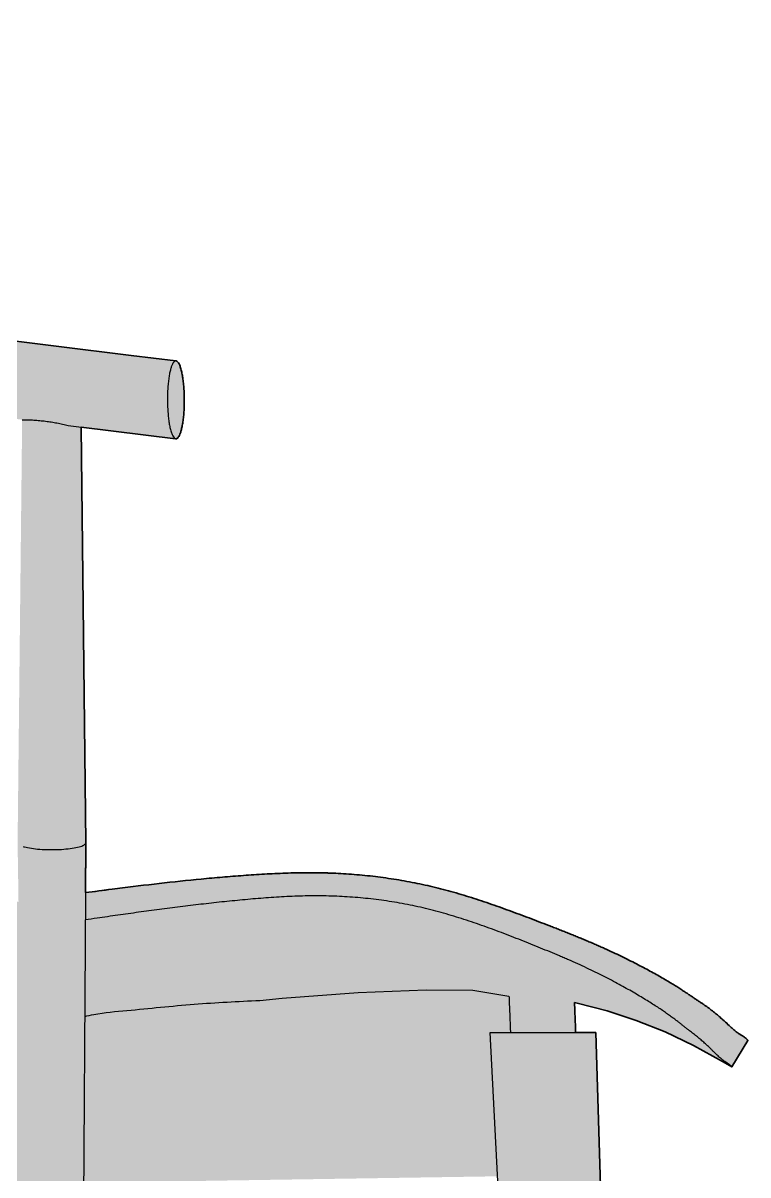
# Model space of a CAD drawing. Header units: millimetres. Extents: x 0 to 1796, y -1115 to 742.
# Drawn here: x 1483.2 to 1716.6, y 371 to 742.1 of the extents above; entities that cross this region are included whole.
import ezdxf

# ---------------------------------------------------------------- set-up
doc = ezdxf.new("R2010")
doc.units = ezdxf.units.MM
doc.layers.add('Blocks', color=7, linetype='Continuous')
doc.layers.add('Blocks$Fill', color=7, linetype='Continuous', true_color=0xffffff)
doc.layers.add('Blocks$Inner', color=7, linetype='Continuous', lineweight=25, true_color=0x007f00)
doc.layers.add('Blocks$Outline', color=7, linetype='Continuous', lineweight=35, true_color=0xff3f3f)

# ---------------------------------------------------------------- blocks, each defined once
blk = doc.blocks.new('N01 Dining Chair Side')
at = {"layer": 'Blocks$Fill'}
h = blk.add_hatch(color=256, dxfattribs=at)
h.paths.add_polyline_path([(572.11, -0.13), (572.11, -0.13), (559.46, 416.9), (559.4, 416.9), (559.05, 416.9), (558.39, 416.9), (557.43, 416.9), (556.2, 416.9), (554.71, 416.9), (552.99, 416.9), (552.96, 416.9), (552.57, 426.54), (553.45, 426.38), (563.1, 423.87), (572.48, 420.78), (581.72, 417.07), (590.94, 412.69), (600.23, 407.58), (603.22, 405.79), (608.43, 414.33), (608.42, 414.34), (608.42, 414.34), (608.42, 414.34), (608.42, 414.34), (608.42, 414.34), (608.41, 414.34), (608.41, 414.35), (608.41, 414.35), (608.4, 414.35), (608.4, 414.36), (608.39, 414.37), (608.29, 414.49), (608.26, 414.54), (608.23, 414.56), (608.19, 414.61), (608.13, 414.67), (608.06, 414.74), (607.99, 414.81), (607.9, 414.88), (607.8, 414.96), (607.69, 415.05), (607.57, 415.14), (607.44, 415.24), (607.29, 415.34), (605.82, 416.29), (605.38, 416.6), (604.92, 416.93), (604.44, 417.31), (603.91, 417.74), (603.34, 418.24), (600.25, 421.08), (599.18, 422.03), (597.97, 423.05), (596.62, 424.12), (595.89, 424.67), (594.37, 425.76), (586.78, 430.83), (584.04, 432.56), (580.74, 434.51), (574.76, 437.81), (570.12, 440.21), (564.99, 442.7), (557.98, 445.83), (545.86, 450.75), (528.37, 457.32), (521.86, 459.55), (515.3, 461.59), (511.98, 462.52), (508.66, 463.39), (505.32, 464.19), (501.96, 464.92), (498.6, 465.58), (495.22, 466.16), (491.85, 466.67), (491.85, 466.67), (491.85, 466.67), (491.84, 466.67), (491.84, 466.67), (491.84, 466.67), (491.84, 466.67), (491.84, 466.67), (491.84, 466.67), (491.84, 466.67), (488.46, 467.11), (488.46, 467.11), (488.46, 467.11), (488.46, 467.11), (488.46, 467.11), (488.46, 467.11), (488.46, 467.11), (488.46, 467.11), (488.46, 467.11), (488.46, 467.11), (488.46, 467.11), (485.06, 467.48), (481.66, 467.79), (481.66, 467.79), (481.66, 467.79), (481.66, 467.79), (481.66, 467.79), (481.66, 467.79), (481.66, 467.79), (481.66, 467.79), (481.66, 467.79), (481.66, 467.79), (481.66, 467.79), (481.66, 467.79), (481.66, 467.79), (481.66, 467.79), (481.66, 467.79), (481.66, 467.79), (481.66, 467.79), (481.66, 467.79), (481.66, 467.79), (481.66, 467.79), (481.66, 467.79), (481.66, 467.79), (481.66, 467.79), (481.66, 467.79), (481.66, 467.79), (481.66, 467.79), (481.66, 467.79), (481.66, 467.79), (481.66, 467.79), (481.66, 467.79), (481.66, 467.79), (481.66, 467.79), (481.66, 467.79), (481.65, 467.79), (478.24, 468.03), (474.83, 468.21), (474.83, 468.21), (474.83, 468.21), (474.82, 468.21), (474.82, 468.21), (471.43, 468.32), (471.43, 468.32), (471.43, 468.32), (471.42, 468.32), (471.42, 468.32), (468.03, 468.36), (461.23, 468.28), (454.44, 468), (440.89, 467.07), (420.59, 465.08), (403.7, 463.05), (403.7, 463.05), (403.7, 463.05), (403.7, 463.05), (395.14, 461.94), (395.24, 477.99), (395.24, 478.01), (395.24, 478.02), (393.78, 611.95), (424.16, 608.17), (424.17, 608.17), (424.2, 608.17), (424.22, 608.17), (424.23, 608.17), (424.24, 608.17), (424.25, 608.16), (424.26, 608.16), (424.27, 608.16), (424.28, 608.16), (424.29, 608.17), (424.3, 608.17), (424.31, 608.17), (424.32, 608.17), (424.34, 608.17), (424.36, 608.17), (424.38, 608.18), (424.41, 608.18), (424.43, 608.19), (424.45, 608.19), (424.47, 608.2), (424.49, 608.21), (424.51, 608.21), (424.53, 608.22), (424.55, 608.23), (424.57, 608.24), (424.59, 608.25), (424.61, 608.27), (424.63, 608.28), (424.65, 608.29), (424.67, 608.31), (424.7, 608.32), (424.72, 608.34), (424.74, 608.35), (424.76, 608.37), (424.78, 608.39), (424.8, 608.41), (424.82, 608.43), (424.84, 608.45), (424.86, 608.47), (424.88, 608.49), (424.91, 608.52), (424.93, 608.54), (424.97, 608.6), (425.02, 608.65), (425.06, 608.71), (425.11, 608.78), (425.15, 608.85), (425.19, 608.92), (425.24, 608.99), (425.28, 609.07), (425.32, 609.16), (425.37, 609.24), (425.41, 609.33), (425.45, 609.43), (425.54, 609.63), (425.62, 609.84), (425.7, 610.07), (425.78, 610.32), (425.86, 610.58), (425.94, 610.85), (426.02, 611.14), (426.17, 611.77), (426.3, 612.46), (426.43, 613.21), (426.55, 614.03), (426.66, 614.9), (426.75, 615.83), (426.83, 616.8), (426.89, 617.81), (426.93, 618.86), (426.95, 619.92), (426.95, 620.99), (426.93, 622.06), (426.9, 623.11), (426.84, 624.13), (426.77, 625.11), (426.68, 626.05), (426.58, 626.94), (426.47, 627.77), (426.34, 628.55), (426.2, 629.26), (426.06, 629.92), (425.97, 630.3), (425.87, 630.66), (425.77, 630.99), (425.67, 631.3), (425.57, 631.59), (425.52, 631.72), (425.46, 631.85), (425.41, 631.97), (425.36, 632.09), (425.3, 632.2), (425.25, 632.31), (425.2, 632.41), (425.14, 632.51), (425.09, 632.6), (425.03, 632.68), (425, 632.72), (424.98, 632.76), (424.95, 632.8), (424.92, 632.83), (424.89, 632.87), (424.86, 632.9), (424.84, 632.93), (424.81, 632.96), (424.78, 632.99), (424.75, 633.02), (424.72, 633.04), (424.7, 633.07), (424.67, 633.09), (424.64, 633.11), (424.61, 633.13), (424.58, 633.15), (424.57, 633.16), (424.55, 633.17), (424.54, 633.18), (424.53, 633.19), (424.51, 633.19), (424.5, 633.2), (424.48, 633.21), (424.47, 633.21), (424.46, 633.22), (424.44, 633.23), (424.43, 633.23), (424.41, 633.24), (424.4, 633.24), (424.38, 633.25), (424.37, 633.25), (424.36, 633.26), (424.34, 633.26), (424.33, 633.26), (424.32, 633.26), (424.31, 633.27), (424.3, 633.27), (424.29, 633.27), (424.27, 633.27), (424.26, 633.27), (409.8, 634.98), (361.41, 641.04), (276.03, 651.76), (218.09, 658.63), (220.29, 671.11), (225.19, 700.24), (225.35, 701.37), (225.41, 701.94), (225.46, 702.51), (225.49, 703.07), (225.51, 703.64), (225.52, 704.2), (225.52, 704.76), (225.5, 705.34), (225.47, 705.91), (225.42, 706.48), (225.36, 707.04), (225.29, 707.6), (225.21, 708.16), (225.11, 708.72), (225, 709.28), (224.87, 709.85), (224.73, 710.42), (224.57, 710.99), (224.4, 711.54), (224.22, 712.09), (224.02, 712.63), (223.81, 713.17), (223.59, 713.69), (223.36, 714.21), (223.11, 714.72), (222.86, 715.22), (222.59, 715.71), (222.3, 716.2), (222.01, 716.67), (221.71, 717.13), (221.39, 717.58), (221, 718.11), (220.59, 718.61), (220.17, 719.1), (219.96, 719.34), (219.74, 719.57), (219.52, 719.8), (219.3, 720.02), (219.07, 720.24), (218.84, 720.45), (218.61, 720.65), (218.38, 720.86), (218.14, 721.05), (217.91, 721.24), (217.67, 721.42), (217.42, 721.6), (217.18, 721.78), (216.93, 721.94), (216.68, 722.11), (216.43, 722.26), (216.18, 722.42), (215.92, 722.56), (215.66, 722.7), (215.41, 722.83), (215.15, 722.96), (214.88, 723.09), (214.62, 723.2), (214.35, 723.31), (214.09, 723.42), (213.82, 723.52), (213.57, 723.6), (213.31, 723.69), (213.06, 723.76), (212.8, 723.83), (212.55, 723.9), (212.29, 723.96), (212.04, 724.01), (211.78, 724.06), (165.67, 731.17), (159.62, 732.14), (153.74, 733.08), (148.03, 734), (142.53, 734.88), (137.25, 735.72), (132.23, 736.51), (127.46, 737.25), (122.96, 737.92), (118.74, 738.53), (114.84, 739.07), (111.28, 739.55), (108.06, 740), (105.19, 740.42), (102.68, 740.8), (100.52, 741.14), (98.72, 741.43), (97.26, 741.67), (96.13, 741.86), (95.34, 742), (94.88, 742.08), (94.77, 742.1), (94.74, 742.11), (94.73, 742.11), (94.73, 742.11), (86.88, 740.55), (151.99, 510.04), (151.99, 510.04), (151.99, 510.04), (151.99, 510.04), (151.99, 510.04), (151.99, 510.04), (151.99, 510.04), (151.99, 510.04), (151.99, 510.04), (151.99, 510.04), (151.99, 510.04), (151.99, 510.04), (151.99, 510.04), (151.99, 510.04), (151.99, 510.04), (151.99, 510.04), (151.99, 510.04), (151.99, 510.04), (151.99, 510.04), (151.99, 510.04), (151.99, 510.04), (151.99, 510.04), (151.99, 510.04), (151.99, 510.04), (151.99, 510.04), (151.99, 510.04), (151.99, 510.04), (151.99, 510.04), (151.99, 510.04), (151.99, 510.04), (151.99, 510.04), (151.99, 510.04), (151.99, 510.04), (151.99, 510.04), (151.99, 510.04), (151.99, 510.04), (151.99, 510.04), (151.99, 510.04), (151.99, 510.04), (151.99, 510.04), (151.99, 510.04), (151.99, 510.04), (151.99, 510.04), (151.99, 510.04), (151.99, 510.04), (151.99, 510.04), (151.99, 510.04), (151.99, 510.04), (151.99, 510.04), (151.99, 510.04), (151.99, 510.04), (151.99, 510.04), (151.99, 510.04), (151.99, 510.04), (151.99, 510.04), (151.99, 510.04), (151.99, 510.04), (151.99, 510.04), (151.99, 510.04), (151.99, 510.04), (151.99, 510.04), (151.99, 510.04), (151.99, 510.04), (151.99, 510.04), (151.99, 510.04), (151.99, 510.05), (151.99, 510.05), (159.78, 511.88), (159.78, 511.88), (159.78, 511.88), (159.78, 511.88), (159.78, 511.88), (159.78, 511.88), (159.78, 511.88), (159.78, 511.88), (159.78, 511.88), (159.78, 511.88), (159.78, 511.88), (159.78, 511.88), (159.78, 511.88), (159.78, 511.88), (159.78, 511.88), (159.78, 511.88), (159.78, 511.88), (159.78, 511.88), (159.78, 511.88), (159.78, 511.88), (159.78, 511.88), (159.78, 511.88), (159.78, 511.88), (159.78, 511.88), (159.78, 511.88), (159.78, 511.88), (159.78, 511.88), (159.78, 511.88), (159.78, 511.88), (159.78, 511.88), (159.78, 511.88), (159.78, 511.88), (159.78, 511.88), (159.78, 511.88), (159.78, 511.88), (159.78, 511.88), (159.78, 511.88), (159.78, 511.88), (159.78, 511.88), (159.78, 511.88), (159.79, 511.89), (159.82, 511.92), (159.85, 511.94), (159.88, 511.96), (159.96, 512.02), (162.16, 513.47), (163.43, 514.35), (164.14, 514.87), (164.89, 515.45), (165.68, 516.09), (166.5, 516.8), (170.2, 520.17), (176.57, 525.5), (178.17, 526.92), (179.9, 528.53), (181.79, 530.39), (183.84, 532.51), (186.07, 534.95), (188.5, 537.73), (191.15, 540.95), (170.59, 447.89), (165.47, 421.14), (150.86, 416.58), (148.2, 415.65), (144.53, 414.23), (143.86, 413.98), (143.54, 413.88), (143.23, 413.78), (142.94, 413.7), (142.67, 413.63), (142.41, 413.57), (142.17, 413.52), (141.95, 413.47), (141.75, 413.44), (141.57, 413.41), (141.4, 413.39), (141.26, 413.38), (141.14, 413.37), (141.04, 413.36), (140.97, 413.36), (140.93, 413.36), (140.91, 413.36), (140.9, 413.36), (140.89, 413.36), (140.88, 413.37), (140.86, 413.37), (142.83, 403.57), (142.83, 403.57), (142.83, 403.57), (142.83, 403.57), (142.83, 403.57), (142.83, 403.57), (142.83, 403.57), (142.83, 403.57), (142.83, 403.57), (142.83, 403.57), (142.83, 403.57), (142.83, 403.57), (142.83, 403.57), (142.83, 403.57), (142.83, 403.57), (142.83, 403.57), (142.83, 403.57), (142.83, 403.57), (142.83, 403.57), (142.83, 403.57), (142.83, 403.57), (142.83, 403.57), (142.83, 403.57), (142.83, 403.57), (142.83, 403.57), (142.83, 403.57), (142.83, 403.57), (142.83, 403.57), (142.83, 403.57), (142.83, 403.57), (142.83, 403.57), (142.83, 403.57), (142.84, 403.57), (142.84, 403.57), (142.84, 403.56), (142.84, 403.56), (142.84, 403.56), (142.84, 403.56), (142.84, 403.56), (142.85, 403.56), (142.85, 403.56), (142.86, 403.56), (142.87, 403.56), (142.89, 403.56), (142.91, 403.56), (142.93, 403.56), (142.97, 403.56), (143.01, 403.56), (143.1, 403.56), (143.21, 403.57), (143.34, 403.58), (143.49, 403.6), (143.66, 403.63), (143.86, 403.66), (144.16, 403.72), (148.15, 404.47), (151.99, 405.15), (155.63, 405.76), (162.58, 406.81), (162.74, 406.83), (148.41, 331.91), (89.24, -0.13), (114.24, -0.13), (176.71, 306.35), (531.05, 306.35), (546.59, -0.14), (557.12, -0.13), (559.11, -0.13), (561.11, -0.13), (563.07, -0.13), (564.93, -0.13), (566.66, -0.13), (568.2, -0.13), (569.53, -0.13), (570.61, -0.13), (571.41, -0.13), (571.91, -0.13)], flags=0)
h.paths.add_polyline_path([(394.54, 368.48), (527.8, 370.55), (529.89, 329.35), (394.28, 329.35)], flags=0)
h.paths.add_polyline_path([(374.93, 368.17), (375.51, 329.35), (181.4, 329.35), (181.92, 331.91), (188.3, 365.26)], flags=0)
h.paths.add_polyline_path([(373.28, 478.03), (373.28, 478.03), (373.28, 478.03), (373.28, 478.02), (373.28, 477.99), (373.57, 459.05), (258.88, 444.16), (238.91, 440.78), (225.74, 438.18), (212.75, 435.29), (201.13, 432.34), (204.1, 447.89), (236.42, 631.59), (270.79, 627.24), (374.74, 614.32)], flags=0)
at = {"layer": 'Blocks$Inner'}
blk.add_line((603.22, 405.79), (608.43, 414.33), dxfattribs=at)
for points in [[(424.26, 633.27), (409.8, 634.98), (361.41, 641.04), (276.03, 651.76), (212.64, 659.27), (198.45, 660.7)], [(389.57, 612.47), (424.18, 608.17)], [(393.78, 611.95), (395.24, 478.02)], [(395.24, 478.01), (394.28, 329.35), (529.89, 329.35), (525.45, 416.9)], [(451.27, 427.23), (458.47, 427.93), (482.96, 429.74), (504.82, 430.62), (519.84, 430.49), (531.47, 428.6)], [(552.57, 426.54), (553.45, 426.38), (563.1, 423.87), (572.48, 420.78), (581.72, 417.07), (590.94, 412.69), (600.23, 407.58), (603.23, 405.79)], [(542.2, 416.9), (544.52, 416.9), (546.79, 416.9), (548.99, 416.9), (551.07, 416.9), (552.99, 416.9), (554.71, 416.9), (556.2, 416.9), (557.43, 416.9), (558.39, 416.9), (559.05, 416.9), (559.4, 416.9), (559.46, 416.9), (572.11, -0.13)]]:
    blk.add_lwpolyline(points, dxfattribs=at)
for points, knots in [([(426.06, 629.92), (425.94, 630.44), (425.74, 631.13), (425.46, 631.87), (425.04, 632.78), (424.42, 633.43), (423.63, 633.15), (423.04, 632.17), (422.6, 630.9), (422.3, 629.71), (422.03, 628.26), (421.8, 626.58), (421.63, 624.66), (421.55, 622.94), (421.52, 621.52), (421.51, 620.44), (421.53, 619.38), (421.58, 617.97), (421.69, 616.29), (421.85, 614.76), (422, 613.65), (422.17, 612.62), (422.31, 611.93), (422.41, 611.52)], [0, 0, 0, 0, 0.059524, 0.089286, 0.119048, 0.238095, 0.333333, 0.428571, 0.47619, 0.52381, 0.571429, 0.619048, 0.666667, 0.714286, 0.738095, 0.761905, 0.785714, 0.809524, 0.857143, 0.904762, 0.928571, 0.952381, 1, 1, 1, 1]), ([(422.41, 611.52), (422.53, 610.99), (422.73, 610.3), (423.01, 609.57), (423.43, 608.65), (424.05, 608.01), (424.84, 608.29), (425.43, 609.27), (425.87, 610.54), (426.17, 611.73), (426.44, 613.17), (426.67, 614.86), (426.84, 616.77), (426.92, 618.5), (426.95, 619.92), (426.96, 620.99), (426.94, 622.06), (426.89, 623.46), (426.78, 625.14), (426.62, 626.67), (426.47, 627.78), (426.3, 628.82), (426.16, 629.5), (426.06, 629.92)], [-1, -1, -1, -1, -0.940476, -0.910714, -0.880952, -0.761905, -0.666667, -0.571429, -0.52381, -0.47619, -0.428571, -0.380952, -0.333333, -0.285714, -0.261905, -0.238095, -0.214286, -0.190476, -0.142857, -0.095238, -0.071429, -0.047619, 0, 0, 0, 0]), ([(375.04, 476.81), (375.18, 476.77), (375.93, 476.55), (377.61, 476.21), (380.39, 475.91), (382.46, 475.81), (383.5, 475.8)], [0.7045458, 0.7045458, 0.7045458, 0.7045458, 0.7272727, 0.8181818, 0.9090909, 1, 1, 1, 1]), ([(383.5, 475.8), (384.55, 475.79), (386.66, 475.82), (389.62, 476.05), (392.16, 476.43), (394.07, 476.95), (395.06, 477.5), (395.25, 477.87), (395.24, 478.02)], [1, 1, 1, 1, 1.0909091, 1.1818182, 1.2727273, 1.3636364, 1.4545455, 1.5227273, 1.5227273, 1.5227273, 1.5227273]), ([(608.43, 414.33), (608.42, 414.34), (608.42, 414.34), (608.41, 414.35), (608.41, 414.35), (608.4, 414.36), (608.4, 414.36), (608.39, 414.37), (608.39, 414.37), (608.38, 414.38), (608.37, 414.39), (608.37, 414.4), (608.36, 414.41), (608.36, 414.41), (608.35, 414.42), (608.34, 414.44), (608.33, 414.45), (608.31, 414.47), (608.29, 414.49), (608.28, 414.51), (608.26, 414.54), (608.23, 414.57), (608.19, 414.61), (608.11, 414.69), (607.99, 414.8), (607.81, 414.96), (607.5, 415.2), (606.8, 415.67), (605.7, 416.34), (604.46, 417.27), (603.38, 418.19), (602.05, 419.42), (600.63, 420.75), (599.21, 422.01), (597.99, 423.04), (596.64, 424.12), (595.41, 425.04), (594.37, 425.76), (593.57, 426.31), (592.76, 426.86), (592.05, 427.34), (591.46, 427.73), (591.02, 428.03), (590.56, 428.34), (590.08, 428.66), (589.58, 428.99), (589.07, 429.33), (588.54, 429.69), (587.98, 430.05), (587.4, 430.44), (586.79, 430.83), (586.15, 431.24), (585.48, 431.66), (584.78, 432.1), (583.8, 432.71), (582.49, 433.5), (580.76, 434.51), (578.28, 435.91), (574.84, 437.79), (570.97, 439.8), (567.63, 441.45), (565.01, 442.7), (562.73, 443.74), (560.85, 444.58), (559.43, 445.21), (557.98, 445.83), (556.51, 446.45), (555.03, 447.07), (553.53, 447.69), (552.02, 448.31), (550.49, 448.92), (548.95, 449.53), (547.41, 450.15), (545.86, 450.76), (543.77, 451.56), (541.15, 452.57), (537.98, 453.78), (533.73, 455.38), (528.38, 457.34), (521.87, 459.58), (515.31, 461.63), (508.66, 463.44), (501.97, 464.97), (496.35, 466), (491.84, 466.68), (488.46, 467.12), (485.07, 467.5), (481.67, 467.8), (478.24, 468.04), (474.81, 468.22), (471.42, 468.33), (468.03, 468.38), (464.63, 468.36), (460.09, 468.26), (454.44, 468.02), (447.66, 467.6), (440.89, 467.08), (431.86, 466.29), (420.59, 465.12), (407.59, 463.56), (399.11, 462.46), (395.13, 461.94)], [100.0169255, 100.0169255, 100.0169255, 100.0169255, 100.0189747, 100.0210238, 100.023073, 100.0240976, 100.0251222, 100.0261468, 100.0271714, 100.0292206, 100.0312697, 100.0322943, 100.0333189, 100.0343435, 100.0353681, 100.0374173, 100.0394665, 100.0415156, 100.0435648, 100.045614, 100.0476632, 100.0497124, 100.0538107, 100.0579091, 100.0661058, 100.0743025, 100.0824993, 100.0988927, 100.1316796, 100.148073, 100.1644665, 100.1808599, 100.1972534, 100.2054501, 100.2136468, 100.2218435, 100.2300402, 100.2341386, 100.238237, 100.2423353, 100.2464337, 100.2484829, 100.250532, 100.2525812, 100.2546304, 100.2566796, 100.2587288, 100.2607779, 100.2628271, 100.2648763, 100.2669255, 100.2689747, 100.2710238, 100.273073, 100.2751222, 100.2792206, 100.2833189, 100.2874173, 100.295614, 100.3038107, 100.3079091, 100.3120075, 100.3161058, 100.318155, 100.3202042, 100.3222534, 100.3243025, 100.3263517, 100.3284009, 100.3304501, 100.3324993, 100.3345484, 100.3365976, 100.3386468, 100.340696, 100.3447943, 100.3488927, 100.3529911, 100.3611878, 100.3693845, 100.3775812, 100.3857779, 100.3939747, 100.4021714, 100.4062697, 100.4103681, 100.4144665, 100.4185648, 100.4226632, 100.4267615, 100.4308599, 100.4349583, 100.4390566, 100.443155, 100.4513517, 100.4595484, 100.4677452, 100.4759419, 100.4923353, 100.5087288, 100.5232278, 100.5232278, 100.5232278, 100.5232278]), ([(603.23, 405.79), (603.23, 405.79), (603.22, 405.8), (603.21, 405.81), (603.2, 405.82), (603.2, 405.83), (603.19, 405.84), (603.18, 405.85), (603.18, 405.85), (603.17, 405.86), (603.17, 405.86), (603.16, 405.88), (603.15, 405.89), (603.13, 405.92), (603.11, 405.94), (603.1, 405.96), (603.08, 405.98), (603.06, 406), (603.04, 406.02), (603.02, 406.06), (602.98, 406.1), (602.92, 406.16), (602.84, 406.24), (602.71, 406.36), (602.51, 406.52), (602.27, 406.7), (601.99, 406.88), (601.58, 407.14), (601.11, 407.45), (600.59, 407.81), (600.06, 408.21), (599.34, 408.81), (598.47, 409.63), (597.63, 410.44), (596.93, 411.13), (596.14, 411.91), (595.23, 412.78), (594.2, 413.72), (593.25, 414.55), (592.45, 415.22), (591.83, 415.72), (591.2, 416.21), (590.55, 416.71), (589.91, 417.2), (589.36, 417.63), (588.91, 417.98), (588.57, 418.25), (588.22, 418.52), (587.86, 418.81), (587.48, 419.11), (587.09, 419.41), (586.68, 419.73), (586.25, 420.07), (585.8, 420.41), (585.18, 420.9), (584.5, 421.41), (583.76, 421.95), (582.98, 422.52), (581.93, 423.27), (580.52, 424.23), (578.47, 425.58), (575.56, 427.42), (571.54, 429.82), (567.78, 431.95), (564.52, 433.69), (561.96, 435.01), (559.28, 436.33), (556.52, 437.66), (553.66, 438.97), (551.22, 440.05), (549.25, 440.91), (547.24, 441.77), (544.71, 442.83), (541.65, 444.09), (538.53, 445.35), (535.4, 446.6), (531.2, 448.25), (525.9, 450.27), (519.45, 452.55), (512.92, 454.63), (506.31, 456.46), (500.76, 457.73), (496.29, 458.58), (492.92, 459.14), (489.55, 459.62), (486.18, 460.02), (482.81, 460.35), (479.43, 460.59), (476.03, 460.78), (472.62, 460.89), (469.25, 460.92), (465.88, 460.89), (462.5, 460.78), (458.01, 460.57), (452.41, 460.19), (445.7, 459.61), (439, 458.94), (432.31, 458.19), (425.61, 457.38), (418.92, 456.52), (412.24, 455.62), (405.56, 454.68), (399.84, 453.85), (396.35, 453.34), (395.08, 453.15)], [7.8630281, 7.8630281, 7.8630281, 7.8630281, 7.8660735, 7.8691223, 7.8706467, 7.8721711, 7.8752199, 7.8767443, 7.8782687, 7.8790309, 7.8797931, 7.8813175, 7.8843663, 7.8874151, 7.8894476, 7.8914802, 7.8935127, 7.8955452, 7.8975778, 7.8996103, 7.9036754, 7.9077404, 7.9118055, 7.9199356, 7.9280658, 7.9361959, 7.944326, 7.9524562, 7.9687164, 7.9768466, 7.9849767, 8.001237, 8.0174973, 8.0256274, 8.0337575, 8.0418877, 8.0500178, 8.058148, 8.0662781, 8.0703432, 8.0744082, 8.0784733, 8.0825384, 8.0866034, 8.0906685, 8.092701, 8.0947336, 8.0967661, 8.0987986, 8.1008312, 8.1028637, 8.1048962, 8.1069288, 8.1089613, 8.1109938, 8.1150589, 8.1170914, 8.119124, 8.123189, 8.1272541, 8.1313192, 8.1394493, 8.1475795, 8.1557096, 8.1597747, 8.1638397, 8.1679048, 8.1719699, 8.1760349, 8.1801, 8.1821325, 8.1841651, 8.1882301, 8.1922952, 8.1963603, 8.2004253, 8.2044904, 8.2126205, 8.2207507, 8.2288808, 8.237011, 8.2451411, 8.2492062, 8.2532712, 8.2573363, 8.2614014, 8.2654664, 8.2695315, 8.2735966, 8.2776616, 8.2817267, 8.2857918, 8.2898568, 8.2939219, 8.3020521, 8.3101822, 8.3183123, 8.3264425, 8.3345726, 8.3427027, 8.3508329, 8.358963, 8.3670931, 8.3717156, 8.3717156, 8.3717156, 8.3717156]), ([(394.88, 422.09), (395.86, 422.3), (400.33, 423.27), (412.15, 424.26), (429.91, 426.2), (444.22, 426.89), (451.27, 427.23)], [-566.53551, -566.53551, -566.53551, -566.53551, -536.42162, -429.503681, -211.624658, 0, 0, 0, 0]), ([(531.47, 428.6), (531.49, 428.24), (531.55, 426.81), (531.69, 423.35), (531.83, 419.78), (531.92, 417.49), (531.95, 416.88)], [5, 5, 5, 5, 5.0257971, 5.1027202, 5.2565663, 5.3156624, 5.3156624, 5.3156624, 5.3156624]), ([(552.97, 416.88), (552.96, 416.98), (552.92, 418.04), (552.83, 420.22), (552.71, 423.24), (552.63, 425.19), (552.57, 426.54)], [0.6053764, 0.6053764, 0.6053764, 0.6053764, 0.6153846, 0.7115385, 0.8076923, 0.8630281, 0.8630281, 0.8630281, 0.8630281]), ([(525.45, 416.9), (525.43, 416.9), (525.67, 416.9), (527.05, 416.9), (529.69, 416.9), (532.69, 416.9), (535.42, 416.9), (537.6, 416.9), (539.88, 416.9), (541.42, 416.9), (542.2, 416.9)], [-0.5, -0.5, -0.5, -0.5, -0.4347826, -0.3478261, -0.2608696, -0.173913, -0.1304348, -0.0869565, -0.0434783, 0, 0, 0, 0])]:
    blk.add_open_spline(points, degree=3, knots=knots, dxfattribs=at)
blk.add_rational_spline([(374.74, 614.32), (382.32, 614.3), (389.57, 612.47)], [1, 0.992364405568, 1], degree=2, dxfattribs=at)
blk.add_open_spline([(395.24, 478.02), (395.24, 478.02), (395.24, 478.01), (395.24, 478.01)], degree=3, dxfattribs=at)
at = {"layer": 'Blocks$Outline'}
for points in [[(409.8, 634.98), (361.41, 641.04)], [(424.26, 633.27), (409.8, 634.98)], [(395.24, 478.02), (393.78, 611.95)], [(393.78, 611.95), (424.16, 608.17)], [(395.14, 461.94), (395.24, 477.99)], [(403.7, 463.05), (403.7, 463.05)], [(552.57, 426.54), (553.45, 426.38)], [(553.45, 426.38), (563.1, 423.87)], [(563.1, 423.87), (572.48, 420.78)], [(572.48, 420.78), (581.72, 417.07)], [(552.99, 416.9), (552.96, 416.9)], [(554.71, 416.9), (552.99, 416.9)], [(556.2, 416.9), (554.71, 416.9)], [(557.43, 416.9), (556.2, 416.9)], [(558.39, 416.9), (557.43, 416.9)], [(559.05, 416.9), (558.39, 416.9)], [(559.4, 416.9), (559.05, 416.9)], [(559.46, 416.9), (559.4, 416.9)], [(572.11, -0.13), (559.46, 416.9)], [(581.72, 417.07), (590.94, 412.69)], [(590.94, 412.69), (600.23, 407.58)], [(603.22, 405.79), (608.43, 414.33)], [(600.23, 407.58), (603.22, 405.79)]]:
    blk.add_lwpolyline(points, dxfattribs=at)
for points, knots in [([(426.06, 629.92), (425.94, 630.44), (425.74, 631.13), (425.46, 631.87), (425.04, 632.78), (424.63, 633.21), (424.29, 633.27), (424.26, 633.27)], [0, 0, 0, 0, 0.0595238, 0.0892857, 0.1190476, 0.2380952, 0.2504389, 0.2504389, 0.2504389, 0.2504389]), ([(424.16, 608.17), (424.17, 608.17), (424.39, 608.14), (424.86, 608.33), (425.43, 609.27), (425.87, 610.54), (426.17, 611.73), (426.44, 613.17), (426.67, 614.86), (426.84, 616.77), (426.92, 618.5), (426.95, 619.92), (426.96, 620.99), (426.94, 622.06), (426.89, 623.46), (426.78, 625.14), (426.62, 626.67), (426.47, 627.78), (426.3, 628.82), (426.16, 629.5), (426.06, 629.92)], [-0.75566, -0.75566, -0.75566, -0.75566, -0.7535808, -0.6666688, -0.5714304, -0.5238112, -0.476192, -0.4285728, -0.3809536, -0.3333344, -0.2857152, -0.2619056, -0.238096, -0.2142864, -0.1904768, -0.1428576, -0.0952384, -0.0714288, -0.0476192, 0, 0, 0, 0]), ([(395.24, 477.99), (395.24, 478), (395.24, 478.01), (395.24, 478.01), (395.24, 478.02)], [1.518227194, 1.518227194, 1.518227194, 1.518227194, 1.520281107, 1.521460131, 1.521460131, 1.521460131, 1.521460131]), ([(471.42, 468.32), (470.29, 468.34), (468.03, 468.38), (464.63, 468.36), (460.09, 468.26), (454.44, 468.02), (447.66, 467.6), (440.89, 467.08), (431.86, 466.29), (420.59, 465.12), (410.45, 463.9), (404.83, 463.19), (403.7, 463.05)], [100.43085993, 100.43085993, 100.43085993, 100.43085993, 100.43495827, 100.43905663, 100.44315499, 100.45135171, 100.45954843, 100.46774516, 100.47594188, 100.49233532, 100.50872876, 100.5128239, 100.5128239, 100.5128239, 100.5128239]), ([(481.65, 467.79), (480.52, 467.88), (478.24, 468.04), (475.97, 468.16), (474.83, 468.21)], [100.418575002, 100.418575002, 100.418575002, 100.418575002, 100.422663188, 100.42674129, 100.42674129, 100.42674129, 100.42674129]), ([(488.46, 467.11), (487.33, 467.25), (485.07, 467.5), (482.8, 467.7), (481.66, 467.79), (481.66, 467.79)], [100.410368137, 100.410368137, 100.410368137, 100.410368137, 100.414466467, 100.418564828, 100.418564855, 100.418564855, 100.418564855, 100.418564855]), ([(491.84, 466.67), (491.84, 466.67), (490.72, 466.83), (489.59, 466.98), (488.46, 467.11)], [100.406269129, 100.406269129, 100.406269129, 100.406269129, 100.406269746, 100.4103592, 100.4103592, 100.4103592, 100.4103592]), ([(608.43, 414.33), (608.42, 414.34), (608.42, 414.34), (608.41, 414.35), (608.41, 414.35), (608.4, 414.36), (608.4, 414.36), (608.39, 414.37), (608.39, 414.37), (608.38, 414.38), (608.37, 414.39), (608.37, 414.4), (608.36, 414.41), (608.36, 414.41), (608.35, 414.42), (608.34, 414.44), (608.33, 414.45), (608.31, 414.47), (608.29, 414.49), (608.28, 414.51), (608.26, 414.54), (608.23, 414.57), (608.19, 414.61), (608.11, 414.69), (607.99, 414.8), (607.81, 414.96), (607.5, 415.2), (606.8, 415.67), (605.7, 416.34), (604.46, 417.27), (603.38, 418.19), (602.05, 419.42), (600.63, 420.75), (599.21, 422.01), (597.99, 423.04), (596.64, 424.12), (595.41, 425.04), (594.37, 425.76), (593.57, 426.31), (592.76, 426.86), (592.05, 427.34), (591.46, 427.73), (591.02, 428.03), (590.56, 428.34), (590.08, 428.66), (589.58, 428.99), (589.07, 429.33), (588.54, 429.69), (587.98, 430.05), (587.4, 430.44), (586.79, 430.83), (586.15, 431.24), (585.48, 431.66), (584.78, 432.1), (583.8, 432.71), (582.49, 433.5), (580.76, 434.51), (578.28, 435.91), (574.84, 437.79), (570.97, 439.8), (567.63, 441.45), (565.01, 442.7), (562.73, 443.74), (560.85, 444.58), (559.43, 445.21), (557.98, 445.83), (556.51, 446.45), (555.03, 447.07), (553.53, 447.69), (552.02, 448.31), (550.49, 448.92), (548.95, 449.53), (547.41, 450.15), (545.86, 450.76), (543.77, 451.56), (541.15, 452.57), (537.98, 453.78), (533.73, 455.38), (528.38, 457.34), (521.87, 459.58), (515.31, 461.63), (508.66, 463.44), (501.97, 464.97), (496.35, 466), (492.97, 466.51), (491.85, 466.67)], [100.0169255, 100.0169255, 100.0169255, 100.0169255, 100.0189747, 100.0210238, 100.023073, 100.0240976, 100.0251222, 100.0261468, 100.0271714, 100.0292206, 100.0312697, 100.0322943, 100.0333189, 100.0343435, 100.0353681, 100.0374173, 100.0394665, 100.0415156, 100.0435648, 100.045614, 100.0476632, 100.0497124, 100.0538107, 100.0579091, 100.0661058, 100.0743025, 100.0824993, 100.0988927, 100.1316796, 100.148073, 100.1644665, 100.1808599, 100.1972534, 100.2054501, 100.2136468, 100.2218435, 100.2300402, 100.2341386, 100.238237, 100.2423353, 100.2464337, 100.2484829, 100.250532, 100.2525812, 100.2546304, 100.2566796, 100.2587288, 100.2607779, 100.2628271, 100.2648763, 100.2669255, 100.2689747, 100.2710238, 100.273073, 100.2751222, 100.2792206, 100.2833189, 100.2874173, 100.295614, 100.3038107, 100.3079091, 100.3120075, 100.3161058, 100.318155, 100.3202042, 100.3222534, 100.3243025, 100.3263517, 100.3284009, 100.3304501, 100.3324993, 100.3345484, 100.3365976, 100.3386468, 100.340696, 100.3447943, 100.3488927, 100.3529911, 100.3611878, 100.3693845, 100.3775812, 100.3857779, 100.3939747, 100.4021714, 100.4062626, 100.4062626, 100.4062626, 100.4062626]), ([(552.96, 416.9), (552.96, 416.99), (552.92, 418.04), (552.83, 420.22), (552.71, 423.24), (552.63, 425.19), (552.57, 426.54)], [0.6059063, 0.6059063, 0.6059063, 0.6059063, 0.6153846, 0.7115385, 0.8076923, 0.8630281, 0.8630281, 0.8630281, 0.8630281])]:
    blk.add_open_spline(points, degree=3, knots=knots, dxfattribs=at)
for points in [[(471.43, 468.32), (471.43, 468.32), (471.42, 468.32), (471.42, 468.32)], [(474.82, 468.21), (473.68, 468.25), (472.56, 468.29), (471.43, 468.32)], [(474.83, 468.21), (474.83, 468.21), (474.82, 468.21), (474.82, 468.21)], [(481.66, 467.79), (481.66, 467.79), (481.66, 467.79), (481.65, 467.79)], [(488.46, 467.11), (488.46, 467.11), (488.46, 467.11), (488.46, 467.11)], [(491.85, 466.67), (491.85, 466.67), (491.84, 466.67), (491.84, 466.67)], [(403.7, 463.05), (400.84, 462.69), (397.99, 462.31), (395.14, 461.94)]]:
    blk.add_open_spline(points, degree=3, dxfattribs=at)

msp = doc.modelspace()

# ---------------------------------------------------------------- block references
at = {"layer": 'Blocks'}
msp.add_blockref('N01 Dining Chair Side', (1108.13, 0), dxfattribs=at)

doc.saveas('drawing.dxf')
